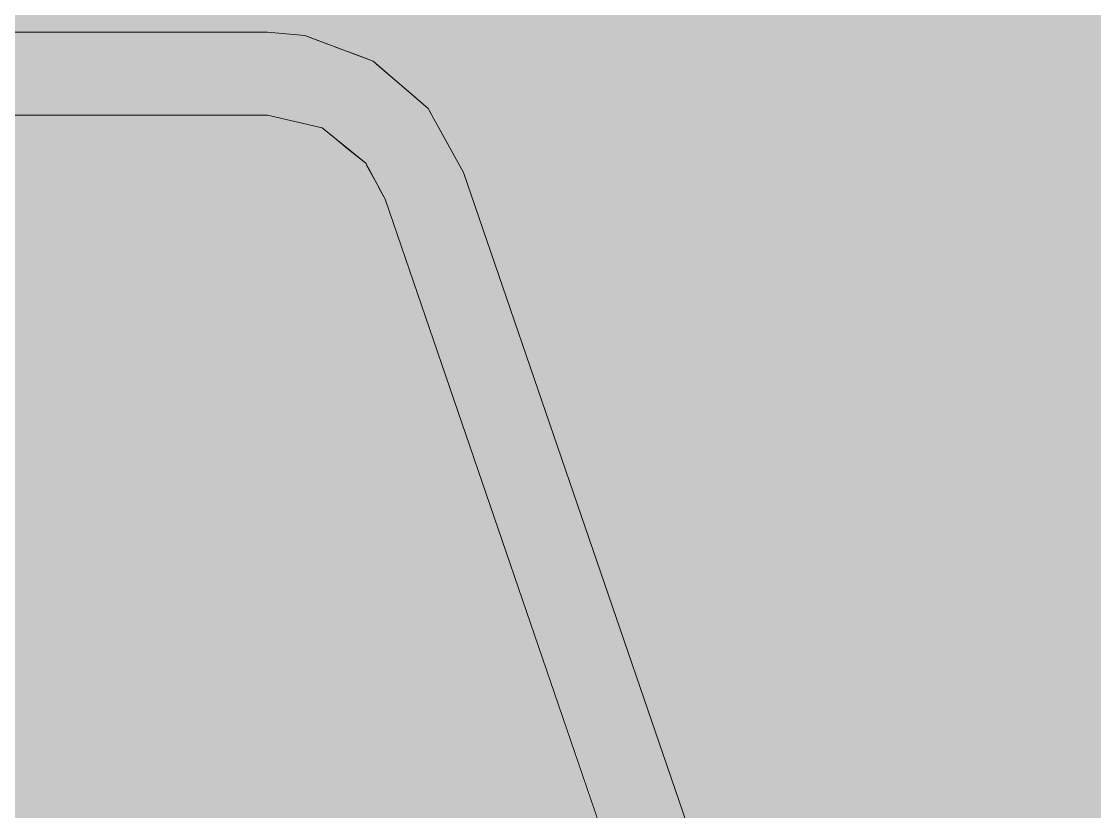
# Model space of a CAD drawing. Header units: millimetres. Extents: x 63432 to 177405, y -1987 to 27578.
# Drawn here: x 167912.7 to 168077, y 8932.9 to 9053.8 of the extents above; entities that cross this region are included whole.
import ezdxf

# ---------------------------------------------------------------- set-up
doc = ezdxf.new("R2010")
doc.units = ezdxf.units.MM
doc.layers.add('A-WALL-PATT', color=7, linetype='Continuous', lineweight=9)
doc.layers.add('I-FURN-17', color=7, linetype='Continuous', lineweight=9, true_color=0x111111, transparency=0.7)
for name, color, linetype, lineweight, true_color in [('I-FURN-6', 7, 'Continuous', 9, 0xc0c0c0), ('I-FURN-61', 7, 'Continuous', 9, 0xcabbac), ('I-FURN-62', 7, 'Continuous', 9, 0x8b8b8b)]:
    doc.layers.add(name, color=color, linetype=linetype, lineweight=lineweight, true_color=true_color)

# ---------------------------------------------------------------- blocks, each defined once
blk = doc.blocks.new('Chair - Tablet Arm - Chair - Tablet Arm-V86-Развертка 3_12-6')
at = {"layer": 'I-FURN-17'}
for points in [[(-76461.72, 9039.44), (-76261.77, 9039.44), (-76258.89, 9047.84), (-76246.88, 9043.73), (-76248.35, 9039.44), (-76205.26, 9039.44), (-76205.26, 9052.14), (-76461.72, 9052.14), (-76461.72, 9040.06)], [(-76187.24, 9026.56), (-76175.23, 9030.68), (-76179.9, 9039.45), (-76186.81, 9046.22), (-76195.57, 9050.62), (-76205.26, 9052.14), (-76205.26, 9039.44), (-76194.06, 9035.71), (-76187.39, 9026.77)]]:
    blk.add_hatch(color=256, dxfattribs=at).paths.add_polyline_path(points)
h = blk.add_hatch(color=256, dxfattribs=at)
h.paths.add_polyline_path([(-75976.13, 8450), (-76105.32, 8826.8), (-76107.36, 8826.8), (-76104.41, 8818.11), (-76102.3, 8812.13), (-75978.14, 8450), (-75976.15, 8450)])
h.paths.add_polyline_path([(-76115.98, 8832.45), (-76112.16, 8836.17), (-76112.04, 8837.11), (-76112.19, 8838.41), (-76113.12, 8839.5), (-76120.4, 8839.5), (-76121.07, 8837.61), (-76121.21, 8835.21), (-76120.58, 8832.79), (-76119.64, 8832.66), (-76116.91, 8832.5)])
h.paths.add_polyline_path([(-76122.05, 8852.2), (-76114.03, 8852.2), (-76175.23, 9030.68), (-76187.24, 9026.56), (-76127.2, 8852.2), (-76122.68, 8852.2)])
at = {"layer": 'I-FURN-6'}
blk.add_line((-76195.37, 9036.27), (-76193.08, 9034.4), dxfattribs=at)
at = {"layer": 'I-FURN-6', "flags": 128}
for points in [[(-76197.81, 9050.97), (-76199.53, 9051.61), (-76205.26, 9052.14)], [(-76188.14, 9046.89), (-76189.08, 9047.71), (-76191.75, 9048.7)], [(-76180.33, 9039.87), (-76180.64, 9040.43), (-76183.3, 9042.73)]]:
    blk.add_lwpolyline(points, dxfattribs=at)
at = {"layer": 'I-FURN-62'}
for p, q in [((-76205.26, 9052.14), (-76461.72, 9052.14)), ((-76195.05, 9049.94), (-76197.81, 9050.97)), ((-76191.75, 9048.7), (-76194.82, 9049.85)), ((-76183.3, 9042.73), (-76188.14, 9046.89)), ((-76175.23, 9030.68), (-76180.33, 9039.87)), ((-76248.35, 9039.44), (-76205.26, 9039.44)), ((-76193.08, 9034.4), (-76190.2, 9032.06)), ((-76190.07, 9031.8), (-76188.37, 9028.66)), ((-76114.03, 8852.2), (-76175.23, 9030.68)), ((-76188.25, 9028.43), (-76187.24, 9026.56)), ((-76187.24, 9026.56), (-76127.46, 8852.2))]:
    blk.add_line(p, q, dxfattribs=at)
at = {"layer": 'I-FURN-62', "flags": 128}
blk.add_lwpolyline([(-76205.26, 9039.44), (-76196.88, 9037.49), (-76195.37, 9036.27)], dxfattribs=at)
blk = doc.blocks.new('Chair - Tablet Arm - Chair - Tablet Arm-V93-Развертка 3_12-6')
at = {"layer": 'I-FURN-6'}
for p, q in [((-76205.26, 9052.14), (-76461.72, 9052.14)), ((-76249.04, 9039.44), (-76205.26, 9039.44)), ((-75971.69, 8437.05), (-76175.23, 9030.68)), ((-76187.24, 9026.56), (-76120.58, 8832.14))]:
    blk.add_line(p, q, dxfattribs=at)
at = {"layer": 'I-FURN-6', "flags": 128}
for points in [[(-76175.23, 9030.68), (-76180.64, 9040.43), (-76189.08, 9047.71), (-76199.53, 9051.61), (-76205.26, 9052.14)], [(-76205.26, 9039.44), (-76196.88, 9037.49), (-76190.2, 9032.06), (-76187.24, 9026.56)]]:
    blk.add_lwpolyline(points, dxfattribs=at)

msp = doc.modelspace()

# ---------------------------------------------------------------- hatches: boundary and pattern name
at = {"layer": 'A-WALL-PATT'}
h = msp.add_hatch(color=256, dxfattribs=at)
h.paths.add_polyline_path([(164234.62, 8450), (164691.75, 8450), (164825.3, 8839.5), (164732.42, 8839.5), (164732.42, 8852.2), (164829.65, 8852.2), (164893.84, 9039.44), (164693.89, 9039.44), (164693.89, 9052.14), (164950.36, 9052.14), (164960.05, 9050.62), (164969.06, 9045.98), (164975.82, 9039.36), (164980.94, 9029.08), (165041.59, 8852.2), (165075.32, 8852.2), (165075.32, 8840.4), (165077.83, 8840.7), (165088.49, 8844.86), (165096.15, 8849.9), (165103.52, 8857.9), (165108.39, 8866.34), (165111.35, 8876.23), (165126.46, 8961.89), (165120.2, 8962.99), (165158.25, 9178.77), (165164.45, 9177.38), (165151.27, 9102.62), (165163.78, 9100.42), (165123.24, 8871.96), (165120.05, 8861.31), (165113.42, 8849.82), (165103.51, 8839.64), (165093.23, 8832.88), (165080.76, 8828.34), (165067.58, 8826.8), (165050.29, 8826.8), (165179.65, 8450), (165691.75, 8450), (165825.3, 8839.5), (165732.42, 8839.5), (165732.42, 8852.2), (165829.65, 8852.2), (165893.84, 9039.44), (165693.89, 9039.44), (165693.89, 9052.14), (165950.36, 9052.14), (165960.05, 9050.62), (165969.06, 9045.98), (165975.82, 9039.36), (165980.94, 9029.08), (166041.59, 8852.2), (166075.32, 8852.2), (166075.32, 8840.4), (166078.39, 8840.9), (166088.49, 8844.86), (166096.15, 8849.9), (166103.52, 8857.9), (166108.39, 8866.34), (166111.35, 8876.23), (166126.46, 8961.89), (166120.2, 8962.99), (166158.25, 9178.77), (166164.45, 9177.38), (166151.27, 9102.62), (166163.78, 9100.42), (166123.24, 8871.96), (166120.05, 8861.31), (166113, 8849.38), (166103.51, 8839.64), (166093.23, 8832.88), (166080.76, 8828.34), (166067.58, 8826.8), (166050.29, 8826.8), (166179.65, 8450), (166691.75, 8450), (166825.3, 8839.5), (166732.42, 8839.5), (166732.42, 8852.2), (166829.65, 8852.2), (166893.84, 9039.44), (166693.89, 9039.44), (166693.89, 9052.14), (166950.36, 9052.14), (166960.05, 9050.62), (166969.06, 9045.98), (166975.82, 9039.36), (166980.66, 9029.91), (167041.59, 8852.2), (167075.32, 8852.2), (167075.32, 8840.4), (167077.83, 8840.7), (167088.49, 8844.86), (167096.15, 8849.9), (167103.52, 8857.9), (167108.39, 8866.34), (167111.35, 8876.23), (167126.46, 8961.89), (167120.2, 8962.99), (167158.25, 9178.77), (167164.45, 9177.38), (167151.33, 9102.61), (167163.78, 9100.42), (167123.24, 8871.96), (167120.05, 8861.31), (167113.42, 8849.82), (167103.51, 8839.64), (167093.23, 8832.88), (167080.76, 8828.34), (167067.58, 8826.8), (167050.29, 8826.8), (167179.65, 8450), (167691.75, 8450), (167825.3, 8839.5), (167732.42, 8839.5), (167732.42, 8852.2), (167829.65, 8852.2), (167893.84, 9039.44), (167693.89, 9039.44), (167693.89, 9052.14), (167950.36, 9052.14), (167960.05, 9050.62), (167969.06, 9045.98), (167975.82, 9039.36), (167980.94, 9029.08), (168041.59, 8852.2), (168075.32, 8852.2), (168075.32, 8840.4), (168077.83, 8840.7), (168088.49, 8844.86), (168096.15, 8849.9), (168103.52, 8857.9), (168108.39, 8866.34), (168111.35, 8876.23), (168126.46, 8961.89), (168120.2, 8962.99), (168158.25, 9178.77), (168164.45, 9177.38), (168151.27, 9102.62), (168163.78, 9100.42), (168123.24, 8871.96), (168120.05, 8861.31), (168113.42, 8849.82), (168103.51, 8839.64), (168093.23, 8832.88), (168080.76, 8828.34), (168067.58, 8826.8), (168050.29, 8826.8), (168179.65, 8450), (168423.04, 8450), (168423.04, 9500), (168448.04, 9500), (168448.04, 8450), (169137.31, 8450), (169137.31, 9483.61), (169149.31, 9483.61), (169149.31, 8450), (169762.9, 8450), (169762.9, 9483.61), (169774.9, 9483.61), (169774.9, 8450), (170635.62, 8450), (170635.62, 13150), (164234.62, 13150), (164234.62, 8479.45)])
h.paths.add_polyline_path([(164707.19, 8450), (165164.05, 8450), (165034.71, 8826.8), (164836.27, 8826.54), (164831.65, 8813.23), (164830.86, 8810.7), (164717.28, 8479.45)])
h.paths.add_polyline_path([(166164.05, 8450), (166034.71, 8826.8), (165836.27, 8826.54), (165831.65, 8813.23), (165830.86, 8810.7), (165707.19, 8450), (166147.61, 8450)])
h.paths.add_polyline_path([(166805.22, 8450), (167164.05, 8450), (167034.71, 8826.8), (166836.27, 8826.54), (166831.65, 8813.23), (166830.86, 8810.7), (166707.19, 8450), (166736, 8450)])
h.paths.add_polyline_path([(167843.55, 8450), (168164.05, 8450), (168034.71, 8826.8), (167836.27, 8826.54), (167831.65, 8813.23), (167830.86, 8810.7), (167707.19, 8450), (167774.32, 8450)])
h.paths.add_polyline_path([(165905.34, 8852.2), (166028.16, 8852.2), (165968.23, 9026.77), (165961.43, 9035.89), (165950.36, 9039.44), (165907.27, 9039.44), (165843.08, 8852.2), (165870.73, 8852.2)])
h.paths.add_polyline_path([(167843.08, 8852.2), (168028.16, 8852.2), (167968.23, 9026.77), (167961.43, 9035.89), (167950.36, 9039.44), (167907.27, 9039.44), (167843.55, 8853.57)])
h.paths.add_polyline_path([(164936.23, 8852.2), (165028.16, 8852.2), (164968.23, 9026.77), (164961.43, 9035.89), (164950.36, 9039.44), (164907.27, 9039.44), (164843.08, 8852.2), (164901.62, 8852.2)])
h.paths.add_polyline_path([(166863.35, 8852.2), (167028.16, 8852.2), (166968.23, 9026.77), (166961.43, 9035.89), (166950.36, 9039.44), (166907.27, 9039.44), (166843.08, 8852.2), (166858.27, 8852.2)])
h.paths.add_polyline_path([(166874.44, 9055.4), (166441.44, 9055.4), (166441.44, 9074.45), (167024.52, 9074.45), (167024.52, 9055.4), (166874.69, 9055.4)])
h.paths.add_polyline_path([(164975.72, 9055.4), (164441.44, 9055.4), (164441.44, 9074.45), (165024.52, 9074.45), (165024.52, 9055.4), (164975.82, 9055.4)])
h.paths.add_polyline_path([(168023.21, 9055.4), (167441.44, 9055.4), (167441.44, 9074.45), (168024.52, 9074.45), (168024.52, 9055.4)])
h.paths.add_polyline_path([(165766.89, 9055.4), (165441.44, 9055.4), (165441.44, 9074.45), (166024.52, 9074.45), (166024.52, 9055.4), (165836.12, 9055.4)])
h.paths.add_polyline_path([(170154.02, 9259), (170154.02, 9341), (170236.02, 9341), (170236.02, 9259), (170155.02, 9259)])
h.paths.add_polyline_path([(170277.78, 9259), (170277.78, 9341), (170359.78, 9341), (170359.78, 9259), (170278.78, 9259)])
h.paths.add_polyline_path([(170481.43, 9259), (170399.43, 9259), (170399.43, 9341), (170481.43, 9341), (170481.43, 9260)])
h.paths.add_polyline_path([(170155.02, 9260), (170235.02, 9260), (170235.02, 9340), (170155.02, 9340), (170155.02, 9262)])
h.paths.add_polyline_path([(170278.78, 9260), (170358.78, 9260), (170358.78, 9340), (170278.78, 9340), (170278.78, 9262)])
h.paths.add_polyline_path([(170480.43, 9260), (170480.43, 9340), (170400.43, 9340), (170400.43, 9260), (170478.43, 9260)])
h.paths.add_polyline_path([(170335.53, 9262), (170280.78, 9262), (170280.78, 9338), (170356.78, 9338), (170356.78, 9262), (170345.78, 9262)])
h.paths.add_polyline_path([(170197.09, 9262), (170157.02, 9262), (170157.02, 9338), (170233.02, 9338), (170233.02, 9262), (170222.02, 9262)])
h.paths.add_polyline_path([(170402.43, 9262), (170402.43, 9338), (170478.43, 9338), (170478.43, 9262), (170412.43, 9262)])
h.paths.add_polyline_path([(170412.43, 9272), (170468.43, 9272), (170468.43, 9328), (170412.43, 9328), (170412.43, 9273)])
h.paths.add_polyline_path([(170345.78, 9272), (170346.78, 9272), (170346.78, 9328), (170290.78, 9328), (170290.78, 9272), (170335.53, 9272)])
h.paths.add_polyline_path([(170168.02, 9272), (170223.02, 9272), (170223.02, 9328), (170167.02, 9328), (170167.02, 9272)])
h.paths.add_polyline_path([(170345.78, 9273), (170291.78, 9273), (170291.78, 9327), (170345.78, 9327), (170345.78, 9324.03)])
h.paths.add_polyline_path([(170467.43, 9273), (170413.43, 9273), (170413.43, 9327), (170467.43, 9327), (170467.43, 9324.03)])
h.paths.add_polyline_path([(170197.09, 9273), (170168.02, 9273), (170168.02, 9327), (170222.02, 9327), (170222.02, 9273)])
h.paths.add_polyline_path([(169762.9, 9492), (169672.9, 9492), (169672.9, 9543.61), (169684.9, 9543.61), (169684.9, 9504), (169762.9, 9504), (169762.9, 9543.61), (169774.9, 9543.61), (169774.9, 9504), (169852.9, 9504), (169852.9, 9543.61), (169864.9, 9543.61), (169864.9, 9492), (169774.9, 9492)])
h.paths.add_polyline_path([(169047.31, 9492), (169047.31, 9543.61), (169059.31, 9543.61), (169059.31, 9504), (169137.31, 9504), (169137.31, 9543.61), (169149.31, 9543.61), (169149.31, 9504), (169227.31, 9504), (169227.31, 9543.61), (169239.31, 9543.61), (169239.31, 9492), (169137.31, 9492)])

# ---------------------------------------------------------------- block references
at = {"layer": 'I-FURN-6'}
msp.add_blockref('Chair - Tablet Arm - Chair - Tablet Arm-V93-Развертка 3_12-6', (244155.62, 0), dxfattribs=at)
at = {"layer": 'I-FURN-61'}
msp.add_blockref('Chair - Tablet Arm - Chair - Tablet Arm-V86-Развертка 3_12-6', (244155.62, 0), dxfattribs=at)

doc.saveas('drawing.dxf')
